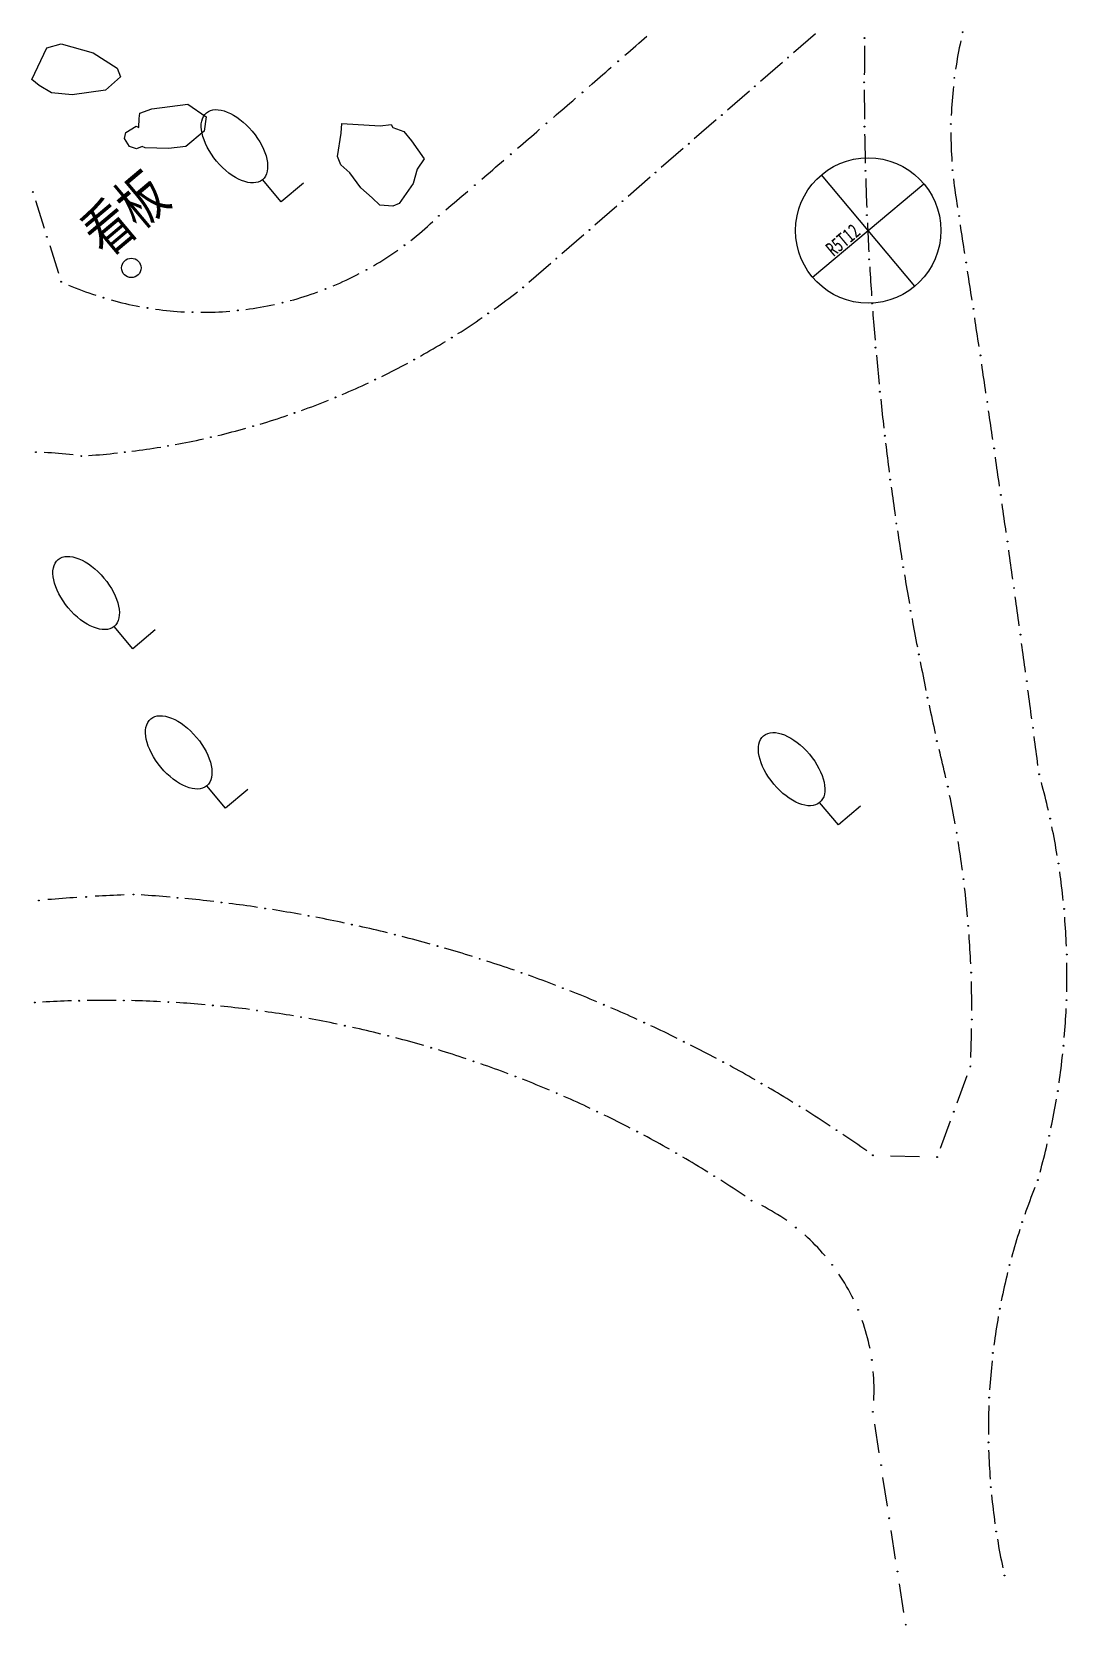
# Model space of a CAD drawing. Header units: metres. Extents: x -10443 to -4073, y -33280 to -26846.
# Drawn here: x -7840.48 to -7822.67, y -29694.57 to -29667.18 of the extents above; entities that cross this region are included whole.
import ezdxf
from ezdxf.enums import TextEntityAlignment as Align

# ---------------------------------------------------------------- set-up
doc = ezdxf.new("R2010")
doc.units = ezdxf.units.M
doc.header["$MEASUREMENT"] = 0
doc.linetypes.add('CONTINUOUS_1', pattern=[0])
doc.linetypes.add('CONTINUOUS_2', pattern=[0])
for name, color, linetype, lineweight in [('園路', 241, 'CONTINUOUS_2', 18), ('基準点', 254, 'CONTINUOUS_2', 18), ('木', 254, 'CONTINUOUS_2', 18), ('構造物', 241, 'CONTINUOUS_2', 18), ('石', 241, 'CONTINUOUS_2', 18)]:
    doc.layers.add(name, color=color, linetype=linetype, lineweight=lineweight)
doc.styles.add('MS Gothic', font='MS Gothic.ttf')

msp = doc.modelspace()

# ---------------------------------------------------------------- hatches: boundary and pattern name
at = {"layer": '園路', "linetype": 'CONTINUOUS_1', "lineweight": 18}
for points in [[(-7826.149, -29667.284, 1), (-7826.164, -29667.284, 1)], [(-7824.464, -29667.185, 1), (-7824.479, -29667.185, 1)], [(-7830.39, -29667.683, 1), (-7830.405, -29667.683, 1)], [(-7827.468, -29667.62, 1), (-7827.483, -29667.62, 1)], [(-7828.037, -29668.114, 1), (-7828.052, -29668.114, 1)], [(-7826.156, -29668.045, 1), (-7826.171, -29668.045, 1)], [(-7824.607, -29667.967, 1), (-7824.622, -29667.967, 1)], [(-7831.004, -29668.218, 1), (-7831.019, -29668.218, 1)], [(-7828.606, -29668.608, 1), (-7828.621, -29668.608, 1)], [(-7831.62, -29668.75, 1), (-7831.635, -29668.75, 1)], [(-7826.152, -29668.806, 1), (-7826.167, -29668.806, 1)], [(-7824.665, -29668.761, 1), (-7824.68, -29668.761, 1)], [(-7829.175, -29669.101, 1), (-7829.19, -29669.101, 1)], [(-7832.236, -29669.282, 1), (-7832.251, -29669.282, 1)], [(-7829.745, -29669.595, 1), (-7829.76, -29669.595, 1)], [(-7826.136, -29669.567, 1), (-7826.151, -29669.567, 1)], [(-7824.638, -29669.556, 1), (-7824.653, -29669.556, 1)], [(-7840.458, -29669.93, 1), (-7840.473, -29669.93, 1)], [(-7832.854, -29669.812, 1), (-7832.869, -29669.812, 1)], [(-7830.314, -29670.089, 1), (-7830.329, -29670.089, 1)], [(-7826.109, -29670.328, 1), (-7826.124, -29670.328, 1)], [(-7833.473, -29670.341, 1), (-7833.488, -29670.341, 1)], [(-7830.883, -29670.582, 1), (-7830.898, -29670.582, 1)], [(-7824.525, -29670.343, 1), (-7824.54, -29670.343, 1)], [(-7840.213, -29670.702, 1), (-7840.228, -29670.702, 1)], [(-7834.065, -29670.846, 1), (-7834.08, -29670.846, 1)], [(-7831.452, -29671.076, 1), (-7831.467, -29671.076, 1)], [(-7826.071, -29671.088, 1), (-7826.086, -29671.088, 1)], [(-7824.401, -29671.142, 1), (-7824.416, -29671.142, 1)], [(-7834.719, -29671.268, 1), (-7834.734, -29671.268, 1)], [(-7839.968, -29671.473, 1), (-7839.983, -29671.473, 1)], [(-7835.423, -29671.598, 1), (-7835.438, -29671.598, 1)], [(-7832.022, -29671.57, 1), (-7832.037, -29671.57, 1)], [(-7839.24, -29671.748, 1), (-7839.255, -29671.748, 1)], [(-7838.483, -29671.924, 1), (-7838.498, -29671.924, 1)], [(-7836.931, -29671.966, 1), (-7836.946, -29671.966, 1)], [(-7836.165, -29671.833, 1), (-7836.18, -29671.833, 1)], [(-7826.021, -29671.847, 1), (-7826.036, -29671.847, 1)], [(-7824.279, -29671.94, 1), (-7824.294, -29671.94, 1)], [(-7837.708, -29671.997, 1), (-7837.723, -29671.997, 1)], [(-7832.624, -29672.018, 1), (-7832.639, -29672.018, 1)], [(-7833.25, -29672.433, 1), (-7833.265, -29672.433, 1)], [(-7825.96, -29672.606, 1), (-7825.975, -29672.606, 1)], [(-7824.158, -29672.739, 1), (-7824.173, -29672.739, 1)], [(-7833.898, -29672.812, 1), (-7833.913, -29672.812, 1)], [(-7834.566, -29673.155, 1), (-7834.581, -29673.155, 1)], [(-7835.252, -29673.461, 1), (-7835.267, -29673.461, 1)], [(-7825.888, -29673.364, 1), (-7825.903, -29673.364, 1)], [(-7824.039, -29673.539, 1), (-7824.054, -29673.539, 1)], [(-7835.954, -29673.729, 1), (-7835.969, -29673.729, 1)], [(-7837.396, -29674.146, 1), (-7837.411, -29674.146, 1)], [(-7836.669, -29673.957, 1), (-7836.684, -29673.957, 1)], [(-7825.805, -29674.12, 1), (-7825.82, -29674.12, 1)], [(-7840.403, -29674.404, 1), (-7840.418, -29674.404, 1)], [(-7838.875, -29674.403, 1), (-7838.89, -29674.403, 1)], [(-7838.132, -29674.295, 1), (-7838.147, -29674.295, 1)], [(-7823.922, -29674.338, 1), (-7823.937, -29674.338, 1)], [(-7839.623, -29674.47, 1), (-7839.638, -29674.47, 1)], [(-7825.71, -29674.875, 1), (-7825.725, -29674.875, 1)], [(-7823.807, -29675.138, 1), (-7823.822, -29675.138, 1)], [(-7825.604, -29675.629, 1), (-7825.619, -29675.629, 1)], [(-7823.693, -29675.938, 1), (-7823.708, -29675.938, 1)], [(-7825.487, -29676.381, 1), (-7825.502, -29676.381, 1)], [(-7823.58, -29676.738, 1), (-7823.595, -29676.738, 1)], [(-7825.359, -29677.131, 1), (-7825.374, -29677.131, 1)], [(-7823.47, -29677.539, 1), (-7823.485, -29677.539, 1)], [(-7825.219, -29677.879, 1), (-7825.234, -29677.879, 1)], [(-7823.361, -29678.339, 1), (-7823.376, -29678.339, 1)], [(-7825.069, -29678.625, 1), (-7825.084, -29678.625, 1)], [(-7824.907, -29679.369, 1), (-7824.922, -29679.369, 1)], [(-7823.253, -29679.14, 1), (-7823.268, -29679.14, 1)], [(-7824.719, -29680.153, 1), (-7824.734, -29680.153, 1)], [(-7823.148, -29679.941, 1), (-7823.163, -29679.941, 1)], [(-7822.957, -29680.703, 1), (-7822.972, -29680.703, 1)], [(-7824.567, -29680.945, 1), (-7824.582, -29680.945, 1)], [(-7822.815, -29681.475, 1), (-7822.83, -29681.475, 1)], [(-7824.449, -29681.743, 1), (-7824.464, -29681.743, 1)], [(-7840.353, -29682.11, 1), (-7840.368, -29682.11, 1)], [(-7839.539, -29682.049, 1), (-7839.554, -29682.049, 1)], [(-7838.725, -29682.008, 1), (-7838.74, -29682.008, 1)], [(-7837.968, -29682.065, 1), (-7837.983, -29682.065, 1)], [(-7837.213, -29682.145, 1), (-7837.228, -29682.145, 1)], [(-7836.461, -29682.248, 1), (-7836.476, -29682.248, 1)], [(-7835.713, -29682.375, 1), (-7835.728, -29682.375, 1)], [(-7822.72, -29682.255, 1), (-7822.735, -29682.255, 1)], [(-7834.969, -29682.525, 1), (-7834.984, -29682.525, 1)], [(-7824.366, -29682.545, 1), (-7824.381, -29682.545, 1)], [(-7834.23, -29682.698, 1), (-7834.245, -29682.698, 1)], [(-7833.497, -29682.894, 1), (-7833.512, -29682.894, 1)], [(-7832.771, -29683.113, 1), (-7832.786, -29683.113, 1)], [(-7822.674, -29683.039, 1), (-7822.689, -29683.039, 1)], [(-7832.051, -29683.354, 1), (-7832.066, -29683.354, 1)], [(-7824.319, -29683.35, 1), (-7824.334, -29683.35, 1)], [(-7831.339, -29683.617, 1), (-7831.354, -29683.617, 1)], [(-7840.423, -29683.865, 1), (-7840.438, -29683.865, 1)], [(-7839.658, -29683.833, 1), (-7839.673, -29683.833, 1)], [(-7838.891, -29683.83, 1), (-7838.906, -29683.83, 1)], [(-7838.126, -29683.857, 1), (-7838.141, -29683.857, 1)], [(-7837.362, -29683.914, 1), (-7837.377, -29683.914, 1)], [(-7836.6, -29684.001, 1), (-7836.615, -29684.001, 1)], [(-7830.636, -29683.902, 1), (-7830.651, -29683.902, 1)], [(-7822.677, -29683.824, 1), (-7822.692, -29683.824, 1)], [(-7835.843, -29684.117, 1), (-7835.858, -29684.117, 1)], [(-7835.091, -29684.263, 1), (-7835.106, -29684.263, 1)], [(-7829.942, -29684.209, 1), (-7829.957, -29684.209, 1)], [(-7824.307, -29684.157, 1), (-7824.322, -29684.157, 1)], [(-7834.345, -29684.438, 1), (-7834.36, -29684.438, 1)], [(-7829.258, -29684.538, 1), (-7829.273, -29684.538, 1)], [(-7833.606, -29684.642, 1), (-7833.621, -29684.642, 1)], [(-7822.728, -29684.607, 1), (-7822.743, -29684.607, 1)], [(-7832.876, -29684.875, 1), (-7832.891, -29684.875, 1)], [(-7828.584, -29684.888, 1), (-7828.599, -29684.888, 1)], [(-7824.331, -29684.963, 1), (-7824.346, -29684.963, 1)], [(-7832.156, -29685.136, 1), (-7832.171, -29685.136, 1)], [(-7827.922, -29685.258, 1), (-7827.937, -29685.258, 1)], [(-7822.828, -29685.386, 1), (-7822.843, -29685.386, 1)], [(-7831.446, -29685.425, 1), (-7831.461, -29685.425, 1)], [(-7827.271, -29685.649, 1), (-7827.286, -29685.649, 1)], [(-7830.749, -29685.741, 1), (-7830.764, -29685.741, 1)], [(-7824.617, -29685.742, 1), (-7824.632, -29685.742, 1)], [(-7830.064, -29686.084, 1), (-7830.079, -29686.084, 1)], [(-7826.633, -29686.059, 1), (-7826.648, -29686.059, 1)], [(-7822.975, -29686.157, 1), (-7822.99, -29686.157, 1)], [(-7829.392, -29686.454, 1), (-7829.407, -29686.454, 1)], [(-7826.008, -29686.49, 1), (-7826.023, -29686.49, 1)], [(-7824.902, -29686.521, 1), (-7824.917, -29686.521, 1)], [(-7828.736, -29686.85, 1), (-7828.751, -29686.85, 1)], [(-7823.171, -29686.917, 1), (-7823.186, -29686.917, 1)], [(-7828.096, -29687.271, 1), (-7828.111, -29687.271, 1)], [(-7827.332, -29687.734, 1), (-7827.347, -29687.734, 1)], [(-7823.439, -29687.639, 1), (-7823.454, -29687.639, 1)], [(-7826.707, -29688.373, 1), (-7826.722, -29688.373, 1)], [(-7823.658, -29688.377, 1), (-7823.673, -29688.377, 1)], [(-7826.262, -29689.148, 1), (-7826.277, -29689.148, 1)], [(-7823.826, -29689.128, 1), (-7823.841, -29689.128, 1)], [(-7826.024, -29690.009, 1), (-7826.039, -29690.009, 1)], [(-7823.943, -29689.889, 1), (-7823.958, -29689.889, 1)], [(-7824.008, -29690.656, 1), (-7824.023, -29690.656, 1)], [(-7826.008, -29690.902, 1), (-7826.023, -29690.902, 1)], [(-7824.02, -29691.426, 1), (-7824.035, -29691.426, 1)], [(-7825.867, -29691.817, 1), (-7825.882, -29691.817, 1)], [(-7823.98, -29692.195, 1), (-7823.995, -29692.195, 1)], [(-7825.726, -29692.731, 1), (-7825.741, -29692.731, 1)], [(-7823.888, -29692.959, 1), (-7823.903, -29692.959, 1)], [(-7825.585, -29693.646, 1), (-7825.6, -29693.646, 1)], [(-7823.744, -29693.715, 1), (-7823.759, -29693.715, 1)], [(-7825.444, -29694.56, 1), (-7825.459, -29694.56, 1)]]:
    msp.add_hatch(color=241, dxfattribs=at).paths.add_polyline_path(points, flags=0)

# ---------------------------------------------------------------- linework, layer by layer
at = {"layer": '園路', "color": 1, "linetype": 'CONTINUOUS_1', "lineweight": 18}
for p, q in [((-7827.002, -29667.21), (-7827.379, -29667.537)), ((-7827.571, -29667.703), (-7827.949, -29668.031)), ((-7828.14, -29668.197), (-7828.518, -29668.525)), ((-7828.709, -29668.691), (-7829.087, -29669.018)), ((-7829.279, -29669.184), (-7829.656, -29669.512)), ((-7829.848, -29669.678), (-7830.226, -29670.006)), ((-7840.419, -29670.077), (-7840.267, -29670.554)), ((-7830.417, -29670.172), (-7830.795, -29670.499)), ((-7840.174, -29670.849), (-7840.023, -29671.326)), ((-7830.986, -29670.665), (-7831.364, -29670.993)), ((-7831.556, -29671.159), (-7831.933, -29671.487)), ((-7824.568, -29685.587), (-7824.396, -29685.118)), ((-7824.853, -29686.366), (-7824.681, -29685.897)), ((-7825.713, -29686.499), (-7825.213, -29686.513)), ((-7825.907, -29691.607), (-7825.983, -29691.113)), ((-7825.766, -29692.521), (-7825.842, -29692.027)), ((-7825.625, -29693.436), (-7825.701, -29692.942)), ((-7825.484, -29694.35), (-7825.56, -29693.856))]:
    msp.add_line(p, q, dxfattribs=at)
for centre in [(-7826.157, -29667.284), (-7824.471, -29667.185), (-7830.397, -29667.683), (-7827.475, -29667.62), (-7828.044, -29668.114), (-7826.164, -29668.045), (-7824.614, -29667.967), (-7831.012, -29668.218), (-7828.614, -29668.608), (-7831.627, -29668.75), (-7826.159, -29668.806), (-7824.673, -29668.761), (-7829.183, -29669.101), (-7832.244, -29669.282), (-7829.752, -29669.595), (-7826.144, -29669.567), (-7824.645, -29669.556), (-7840.465, -29669.93), (-7832.862, -29669.812), (-7830.321, -29670.089), (-7826.117, -29670.328), (-7833.481, -29670.341), (-7830.891, -29670.582), (-7824.533, -29670.343), (-7840.221, -29670.702), (-7834.073, -29670.846), (-7831.46, -29671.076), (-7826.078, -29671.088), (-7824.409, -29671.142), (-7834.726, -29671.268), (-7839.976, -29671.473), (-7835.43, -29671.598), (-7832.029, -29671.57), (-7839.248, -29671.748), (-7838.49, -29671.924), (-7836.938, -29671.966), (-7836.172, -29671.833), (-7826.029, -29671.847), (-7824.286, -29671.94), (-7837.716, -29671.997), (-7832.632, -29672.018), (-7833.258, -29672.433), (-7825.968, -29672.606), (-7824.166, -29672.739), (-7833.906, -29672.812), (-7834.574, -29673.155), (-7835.26, -29673.461), (-7825.896, -29673.364), (-7824.047, -29673.539), (-7835.961, -29673.729), (-7837.403, -29674.146), (-7836.676, -29673.957), (-7825.812, -29674.12), (-7840.411, -29674.404), (-7838.883, -29674.403), (-7838.139, -29674.295), (-7823.93, -29674.338), (-7839.63, -29674.47), (-7825.718, -29674.875), (-7823.814, -29675.138), (-7825.612, -29675.629), (-7823.7, -29675.938), (-7825.495, -29676.381), (-7823.588, -29676.738), (-7825.366, -29677.131), (-7823.477, -29677.539), (-7825.227, -29677.879), (-7823.368, -29678.339), (-7825.076, -29678.625), (-7824.915, -29679.369), (-7823.261, -29679.14), (-7824.727, -29680.153), (-7823.155, -29679.941), (-7822.965, -29680.703), (-7824.574, -29680.945), (-7822.822, -29681.475), (-7824.456, -29681.743), (-7840.36, -29682.11), (-7839.547, -29682.049), (-7838.732, -29682.008), (-7837.975, -29682.065), (-7837.221, -29682.145), (-7836.469, -29682.248), (-7835.721, -29682.375), (-7822.727, -29682.255), (-7834.977, -29682.525), (-7824.374, -29682.545), (-7834.238, -29682.698), (-7833.505, -29682.894), (-7832.778, -29683.113), (-7822.681, -29683.039), (-7832.058, -29683.354), (-7824.326, -29683.35), (-7831.347, -29683.617), (-7840.431, -29683.865), (-7839.665, -29683.833), (-7838.899, -29683.83), (-7838.133, -29683.857), (-7837.369, -29683.914), (-7836.608, -29684.001), (-7830.644, -29683.902), (-7822.684, -29683.824), (-7835.851, -29684.117), (-7835.098, -29684.263), (-7829.95, -29684.209), (-7824.315, -29684.157), (-7834.353, -29684.438), (-7829.265, -29684.538), (-7833.614, -29684.642), (-7822.735, -29684.607), (-7832.884, -29684.875), (-7828.592, -29684.888), (-7824.339, -29684.963), (-7832.164, -29685.136), (-7827.93, -29685.258), (-7822.835, -29685.386), (-7831.454, -29685.425), (-7827.279, -29685.649), (-7830.756, -29685.741), (-7824.624, -29685.742), (-7830.071, -29686.084), (-7826.641, -29686.059), (-7822.983, -29686.157), (-7829.4, -29686.454), (-7826.016, -29686.49), (-7824.91, -29686.521), (-7828.744, -29686.85), (-7823.178, -29686.917), (-7828.103, -29687.271), (-7827.339, -29687.734), (-7823.447, -29687.639), (-7826.715, -29688.373), (-7823.666, -29688.377), (-7826.27, -29689.148), (-7823.834, -29689.128), (-7826.031, -29690.009), (-7823.951, -29689.889), (-7824.015, -29690.656), (-7826.015, -29690.902), (-7824.028, -29691.426), (-7825.874, -29691.817), (-7823.988, -29692.195), (-7825.733, -29692.731), (-7823.895, -29692.959), (-7825.592, -29693.646), (-7823.751, -29693.715), (-7825.451, -29694.56)]:
    msp.add_circle(centre, 0.0075, dxfattribs=at)
for centre, radius, start, end in [((-8086.879, -29373.215), 390.505, 311.07889, 311.15225), ((-7774.994, -29668.132), 51.169, 179.1971, 179.757), ((-7817.284, -29668.905), 7.389, 167.6893, 171.5662), ((-8086.879, -29373.215), 390.505, 310.95943, 311.03279), ((-7817.284, -29668.905), 7.389, 173.8596, 177.7364), ((-8086.879, -29373.215), 390.505, 310.83997, 310.91333), ((-7774.994, -29668.132), 51.169, 180.0493, 180.6092), ((-8086.879, -29373.215), 390.505, 310.72051, 310.79387), ((-7774.994, -29668.132), 51.169, 180.9015, 181.4614), ((-7817.284, -29668.905), 7.389, 180.0299, 183.9067), ((-8086.879, -29373.215), 390.505, 310.60105, 310.67442), ((-7774.994, -29668.132), 51.169, 181.7537, 182.3136), ((-7817.284, -29668.905), 7.389, 186.2002, 190.077), ((-8086.879, -29373.215), 390.505, 310.4816, 310.55496), ((-7837.555, -29666.163), 5.836, 308.0062, 312.9153), ((-7774.994, -29668.132), 51.169, 182.6059, 183.1658), ((-8210.359, -29730.614), 390.505, 8.78268, 8.85604), ((-7837.555, -29666.163), 5.836, 300.3631, 305.2722), ((-7837.555, -29666.163), 5.836, 292.72, 297.6291), ((-7774.994, -29668.132), 51.169, 183.4581, 184.018), ((-8210.359, -29730.614), 390.505, 8.66411, 8.73747), ((-7837.555, -29666.163), 5.836, 246.8613, 251.7704), ((-7837.555, -29666.163), 5.836, 285.0769, 289.986), ((-7840.47, -29660.858), 13.637, 305.6097, 307.7103), ((-7837.555, -29666.163), 5.836, 254.5044, 259.4135), ((-7837.555, -29666.163), 5.836, 262.1475, 267.0566), ((-7837.555, -29666.163), 5.836, 277.4338, 282.3429), ((-7837.555, -29666.163), 5.836, 269.7907, 274.6997), ((-7840.47, -29660.858), 13.637, 302.4543, 304.5549), ((-7774.994, -29668.132), 51.169, 184.3103, 184.8702), ((-8210.359, -29730.614), 390.505, 8.54555, 8.61891), ((-7840.47, -29660.858), 13.637, 299.2989, 301.3995), ((-7774.994, -29668.132), 51.169, 185.1625, 185.7224), ((-7840.47, -29660.858), 13.637, 296.1435, 298.2441), ((-8210.359, -29730.614), 390.505, 8.42698, 8.50034), ((-7840.47, -29660.858), 13.637, 292.9881, 295.0887), ((-7840.47, -29660.858), 13.637, 289.8327, 291.9333), ((-7774.994, -29668.132), 51.169, 186.0147, 186.5746), ((-7840.47, -29660.858), 13.637, 286.6773, 288.7779), ((-8210.359, -29730.614), 390.505, 8.30842, 8.38178), ((-7840.47, -29660.858), 13.637, 283.5219, 285.6225), ((-7840.582, -29681.116), 6.714, 83.0609, 87.3277), ((-7840.47, -29660.858), 13.637, 274.0557, 276.1563), ((-7840.47, -29660.858), 13.637, 277.2111, 279.3117), ((-7840.47, -29660.858), 13.637, 280.3665, 282.4671), ((-7774.994, -29668.132), 51.169, 186.8669, 187.4268), ((-8210.359, -29730.614), 390.505, 8.18985, 8.26321), ((-7774.994, -29668.132), 51.169, 187.7191, 188.279), ((-8210.359, -29730.614), 390.505, 8.07129, 8.14465), ((-7774.994, -29668.132), 51.169, 188.5713, 189.1312), ((-8210.359, -29730.614), 390.505, 7.95272, 8.02609), ((-7774.994, -29668.132), 51.169, 189.4235, 189.9834), ((-8210.359, -29730.614), 390.505, 7.83416, 7.90752), ((-7774.994, -29668.132), 51.169, 190.2757, 190.8356), ((-8210.359, -29730.614), 390.505, 7.71559, 7.78896), ((-7774.994, -29668.132), 51.169, 191.128, 191.6878), ((-8210.359, -29730.614), 390.505, 7.59703, 7.67039), ((-7774.994, -29668.132), 51.169, 191.9802, 192.54), ((-8210.359, -29730.614), 390.505, 7.47846, 7.55183), ((-7842.604, -29684.016), 18.29, 12.6737, 14.2401), ((-7835.334, -29683.389), 12.657, 12.8949, 15.1583), ((-7842.604, -29684.016), 18.29, 10.1472, 11.7135), ((-7835.334, -29683.389), 12.657, 9.3403, 11.6036), ((-7842.604, -29684.016), 18.29, 7.6206, 9.1869), ((-7835.334, -29683.389), 12.657, 5.7856, 8.0489), ((-7837.465, -29715.266), 33.283, 93.8588, 94.7195), ((-7837.465, -29715.266), 33.283, 92.4544, 93.3152), ((-7840.175, -29706.381), 24.416, 85.1355, 86.3088), ((-7840.175, -29706.381), 24.416, 83.3546, 84.5279), ((-7842.604, -29684.016), 18.29, 5.094, 6.6604), ((-7840.175, -29706.381), 24.416, 81.5737, 82.747), ((-7840.175, -29706.381), 24.416, 79.7927, 80.9661), ((-7840.175, -29706.381), 24.416, 78.0118, 79.1851), ((-7840.175, -29706.381), 24.416, 76.2309, 77.4042), ((-7835.334, -29683.389), 12.657, 2.231, 4.4943), ((-7840.175, -29706.381), 24.416, 74.45, 75.6233), ((-7840.175, -29706.381), 24.416, 72.669, 73.8424), ((-7842.604, -29684.016), 18.29, 2.5675, 4.1338), ((-7840.175, -29706.381), 24.416, 70.8881, 72.0615), ((-7835.334, -29683.389), 12.657, 358.6763, 0.9396), ((-7840.175, -29706.381), 24.416, 69.1072, 70.2805), ((-7840.175, -29706.381), 24.416, 67.3263, 68.4996), ((-7842.604, -29684.016), 18.29, 0.0409, 1.6072), ((-7839.214, -29703.476), 19.649, 91.7029, 93.1609), ((-7839.214, -29703.476), 19.649, 89.4685, 90.9265), ((-7839.214, -29703.476), 19.649, 87.2341, 88.6921), ((-7839.214, -29703.476), 19.649, 84.9997, 86.4577), ((-7839.214, -29703.476), 19.649, 82.7653, 84.2233), ((-7839.214, -29703.476), 19.649, 80.5309, 81.9889), ((-7840.175, -29706.381), 24.416, 65.5453, 66.7187), ((-7835.334, -29683.389), 12.657, 355.1216, 357.385), ((-7839.214, -29703.476), 19.649, 78.2965, 79.7545), ((-7839.214, -29703.476), 19.649, 76.0621, 77.5201), ((-7840.175, -29706.381), 24.416, 63.7644, 64.9378), ((-7839.214, -29703.476), 19.649, 73.8277, 75.2857), ((-7842.604, -29684.016), 18.29, 357.5143, 359.0807), ((-7839.214, -29703.476), 19.649, 71.5933, 73.0513), ((-7840.175, -29706.381), 24.416, 61.9835, 63.1568), ((-7835.334, -29683.389), 12.657, 351.567, 353.8303), ((-7839.214, -29703.476), 19.649, 69.3589, 70.8169), ((-7840.175, -29706.381), 24.416, 60.2026, 61.3759), ((-7839.214, -29703.476), 19.649, 67.1245, 68.5825), ((-7840.175, -29706.381), 24.416, 58.4216, 59.595), ((-7839.214, -29703.476), 19.649, 64.8901, 66.3481), ((-7835.334, -29683.389), 12.657, 348.0123, 350.2756), ((-7839.214, -29703.476), 19.649, 62.6557, 64.1137), ((-7840.175, -29706.381), 24.416, 56.6407, 57.8141), ((-7839.214, -29703.476), 19.649, 60.4213, 61.8793), ((-7840.175, -29706.381), 24.416, 54.8598, 56.0331), ((-7835.334, -29683.389), 12.657, 344.4577, 346.721), ((-7839.214, -29703.476), 19.649, 58.1869, 59.6449), ((-7839.214, -29703.476), 19.649, 55.9525, 57.4105), ((-7812.716, -29691.222), 11.313, 158.3186, 160.8508), ((-7829.55, -29690.518), 3.556, 54.7415, 62.7986), ((-7829.55, -29690.518), 3.556, 40.3039, 48.3611), ((-7812.716, -29691.222), 11.313, 162.2179, 164.7501), ((-7829.55, -29690.518), 3.556, 25.8664, 33.9235), ((-7812.716, -29691.222), 11.313, 166.1172, 168.6494), ((-7829.55, -29690.518), 3.556, 11.4288, 19.486), ((-7812.716, -29691.222), 11.313, 170.0165, 172.5487), ((-7812.716, -29691.222), 11.313, 173.9158, 176.448), ((-7829.55, -29690.518), 3.556, 356.9913, 5.0484), ((-7812.716, -29691.222), 11.313, 177.8151, 180.3473), ((-7812.716, -29691.222), 11.313, 181.7144, 184.2466), ((-7812.716, -29691.222), 11.313, 185.6136, 188.1459), ((-7812.716, -29691.222), 11.313, 189.5129, 192.0452)]:
    msp.add_arc(centre, radius, start, end, dxfattribs=at)
at = {"layer": '基準点', "color": 1, "linetype": 'CONTINUOUS_2', "lineweight": 18}
for p, q in [((-7825.292, -29671.551), (-7826.898, -29669.635)), ((-7827.053, -29671.396), (-7825.137, -29669.79))]:
    msp.add_line(p, q, dxfattribs=at)
msp.add_circle((-7826.095, -29670.593), 1.25, dxfattribs=at)
at = {"layer": '木', "color": 1, "linetype": 'CONTINUOUS_1', "lineweight": 18}
for p, q in [((-7836.193, -29670.101), (-7836.514, -29669.718)), ((-7835.81, -29669.78), (-7836.193, -29670.101)), ((-7838.744, -29677.782), (-7839.065, -29677.399)), ((-7838.361, -29677.46), (-7838.744, -29677.782)), ((-7837.15, -29680.521), (-7837.472, -29680.138)), ((-7836.767, -29680.2), (-7837.15, -29680.521)), ((-7826.609, -29680.81), (-7826.931, -29680.427)), ((-7826.226, -29680.489), (-7826.609, -29680.81))]:
    msp.add_line(p, q, dxfattribs=at)
for centre in [(-7836.996, -29669.144), (-7839.547, -29676.824), (-7837.954, -29679.564), (-7827.413, -29679.853)]:
    msp.add_ellipse(centre, major_axis=(-0.482, 0.575), ratio=0.533333, dxfattribs=at)
at = {"layer": '構造物', "color": 1, "linetype": 'CONTINUOUS_2', "lineweight": 18}
msp.add_circle((-7838.769, -29671.236), 0.167, dxfattribs=at)
at = {"layer": '石', "color": 4, "linetype": 'CONTINUOUS_2', "lineweight": 18, "flags": 128}
for points in [[(-7840.481, -29667.999), (-7840.225, -29667.451), (-7839.977, -29667.386), (-7839.428, -29667.538), (-7839.015, -29667.803), (-7838.954, -29667.951), (-7839.216, -29668.179), (-7839.786, -29668.259), (-7840.141, -29668.224), (-7840.356, -29668.101), (-7840.481, -29667.999)], [(-7838.13, -29669.182), (-7838.532, -29669.17), (-7838.582, -29669.148), (-7838.678, -29669.186), (-7838.801, -29669.146), (-7838.89, -29669.009), (-7838.867, -29668.91), (-7838.684, -29668.799), (-7838.643, -29668.823), (-7838.635, -29668.668), (-7838.622, -29668.577), (-7838.416, -29668.5), (-7837.795, -29668.418), (-7837.483, -29668.639), (-7837.515, -29668.884), (-7837.83, -29669.148), (-7838.13, -29669.182)], [(-7835.149, -29668.751), (-7834.49, -29668.792), (-7834.3, -29668.771), (-7834.27, -29668.82), (-7834.083, -29668.891), (-7833.953, -29669.052), (-7833.732, -29669.36), (-7833.852, -29669.54), (-7833.922, -29669.784), (-7834.163, -29670.129), (-7834.273, -29670.174), (-7834.494, -29670.158), (-7834.63, -29670.028), (-7834.825, -29669.858), (-7835.01, -29669.6), (-7835.168, -29669.462), (-7835.225, -29669.319), (-7835.161, -29668.921), (-7835.149, -29668.751)]]:
    msp.add_lwpolyline(points, dxfattribs=at)

# ---------------------------------------------------------------- texts
at = {"layer": '基準点', "color": 1, "lineweight": 18, "style": 'MS Gothic'}
msp.add_text('R5T12', height=0.25, rotation=40, dxfattribs=at).set_placement((-7826.691, -29671.051), (-7826.212, -29670.649), align=Align.FIT)
at = {"layer": '構造物', "style": 'MS Gothic'}
msp.add_text('看板', height=0.75, rotation=40, dxfattribs=at).set_placement((-7839.216, -29671.072), (-7838.067, -29670.107), align=Align.FIT)

doc.saveas('drawing.dxf')
